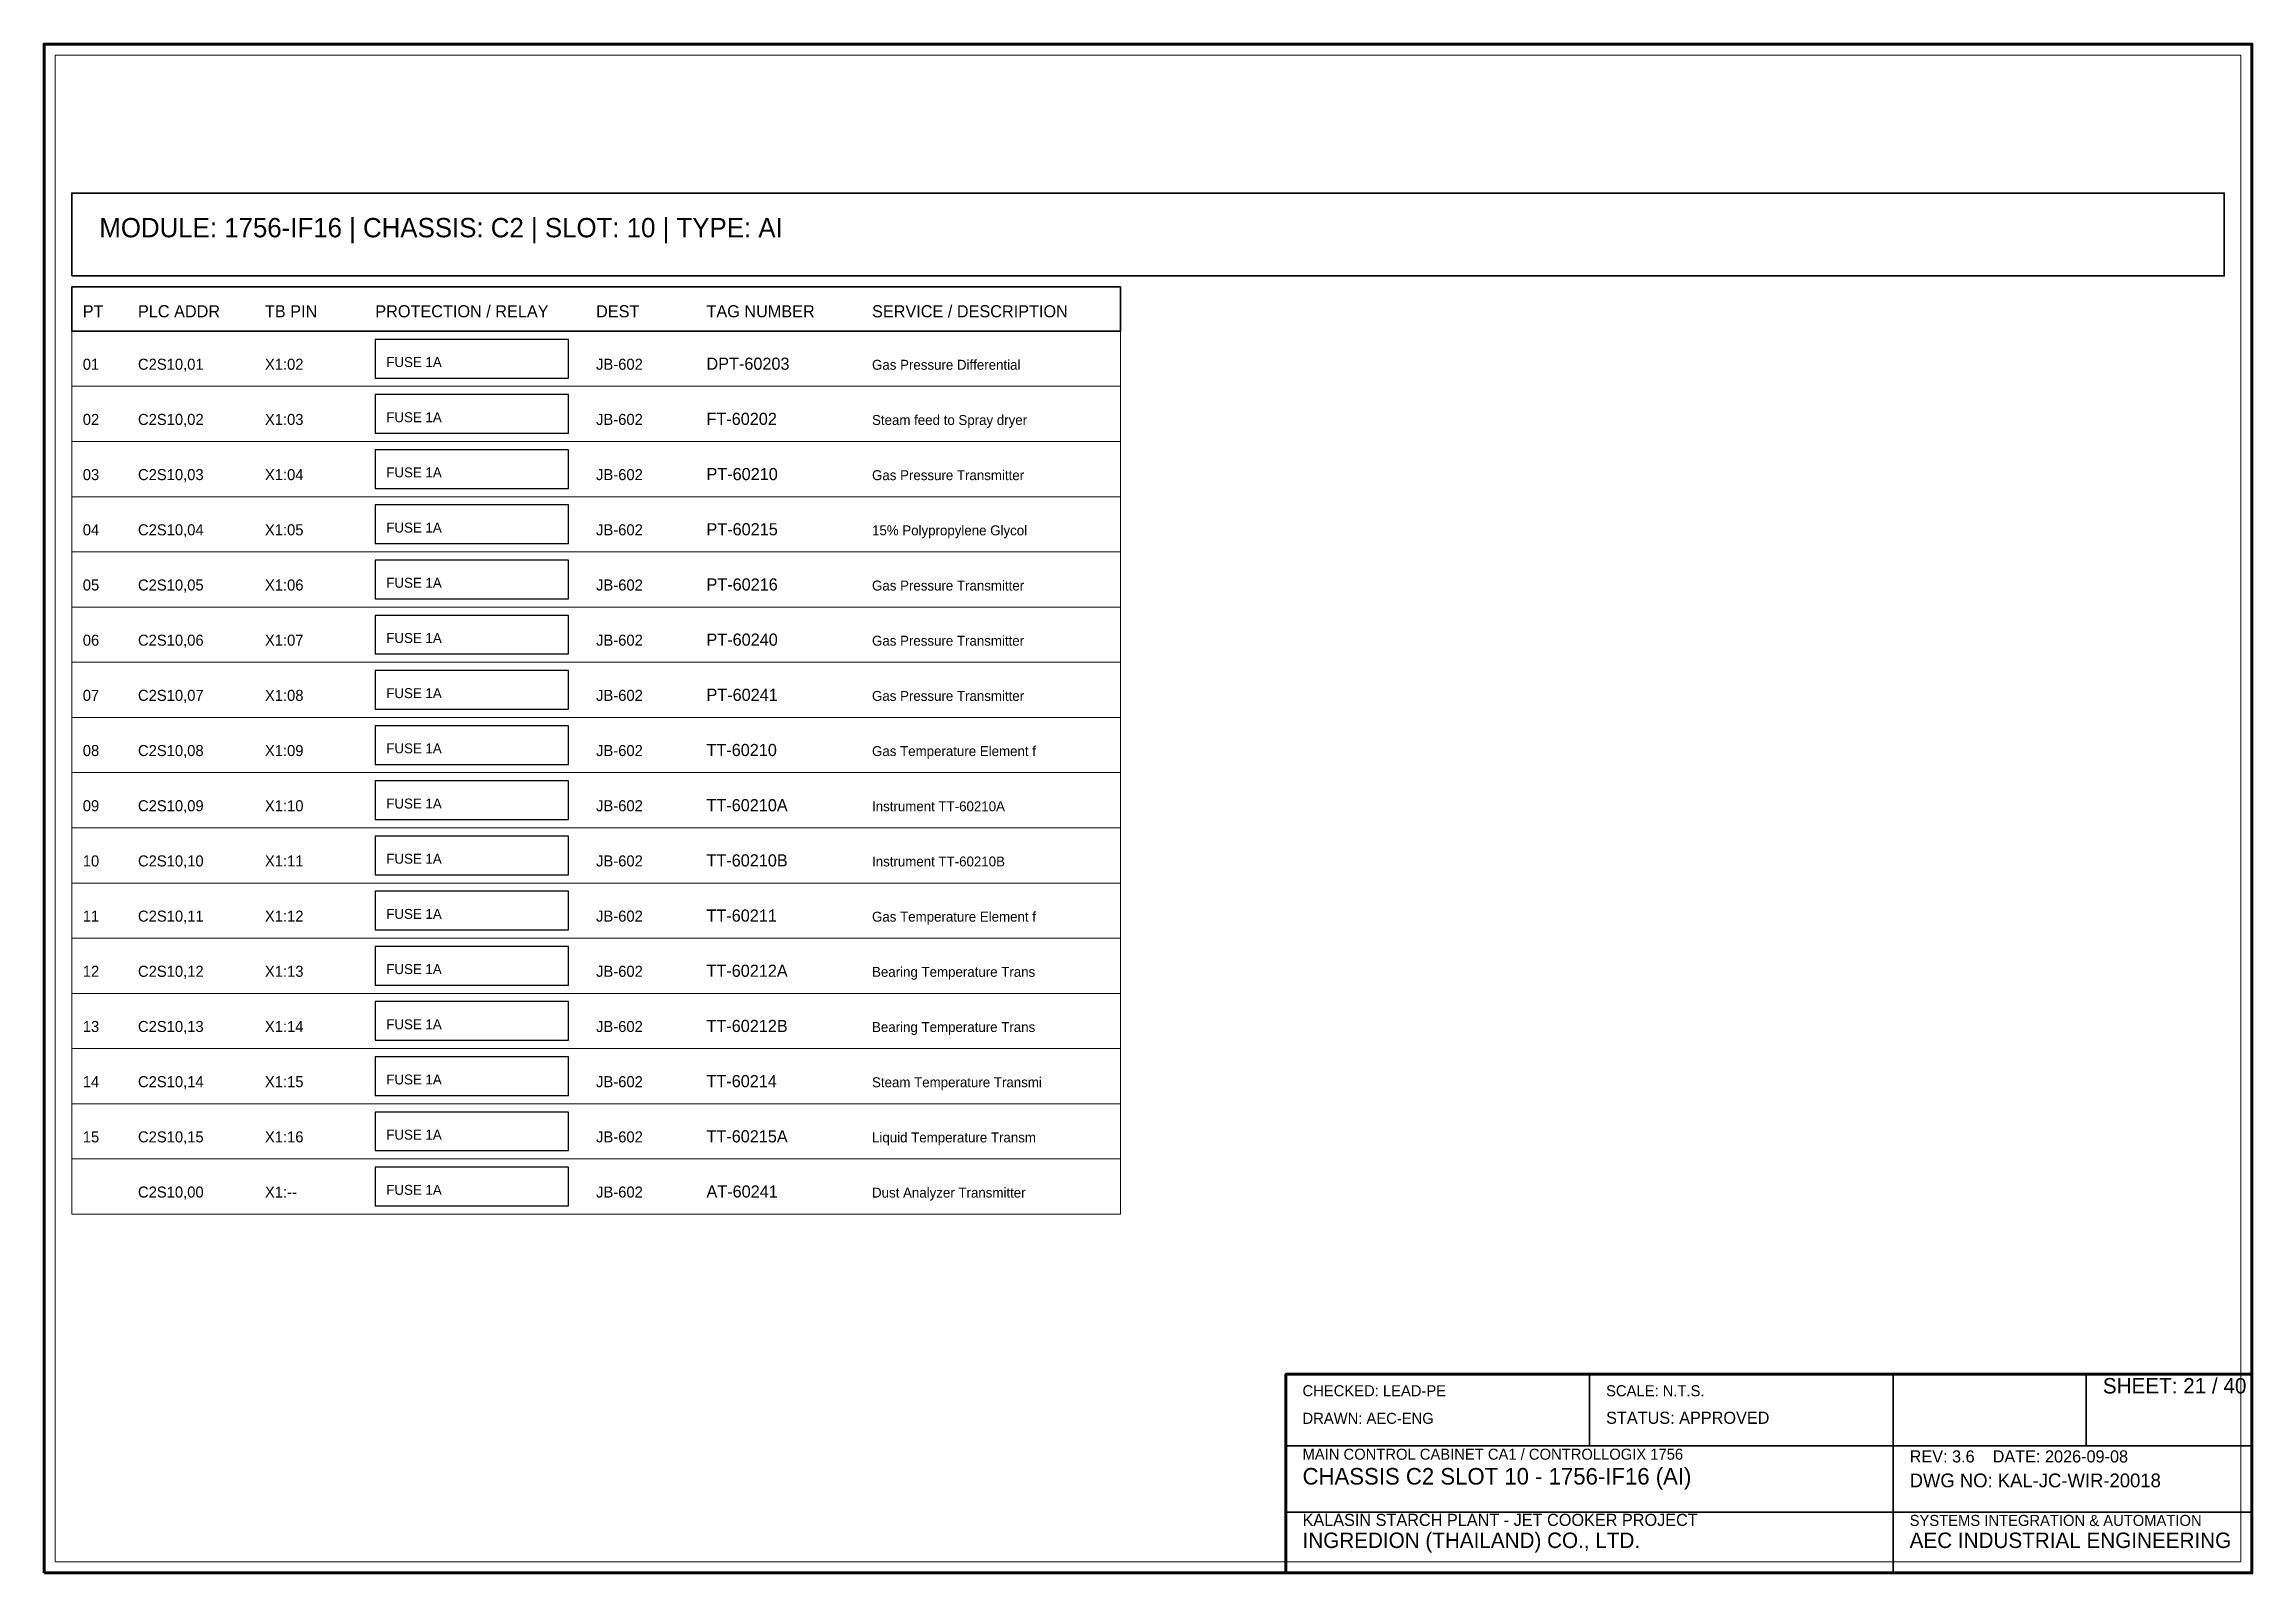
# Model space of a CAD drawing. Header units: millimetres. Extents: x 0 to 400, y 0 to 277.
import ezdxf

# ---------------------------------------------------------------- set-up
doc = ezdxf.new("R2010")
doc.units = ezdxf.units.MM
for name, color, linetype, lineweight in [('0_BORDER', 7, 'Continuous', 70), ('0_TITLE_BLOCK', 4, 'Continuous', 35), ('IE-CABLE', 6, 'Continuous', 25), ('IE-EQUIP', 2, 'Continuous', 35), ('IE-WIRE', 1, 'Continuous', 25), ('NOTATIONS', 8, 'Continuous', 18), ('TER', 3, 'Continuous', 35), ('TEXTS', 7, 'Continuous', 25)]:
    doc.layers.add(name, color=color, linetype=linetype, lineweight=lineweight)

msp = doc.modelspace()

# ---------------------------------------------------------------- linework, layer by layer
at = {"layer": '0_BORDER'}
for points in [[(0, 0), (400, 0), (400, 277), (0, 277)], [(225, 0), (400, 0), (400, 36), (225, 36)]]:
    msp.add_lwpolyline(points, close=True, dxfattribs=at)
at = {"layer": '0_TITLE_BLOCK'}
for p, q in [((280, 23), (280, 36)), ((335, 23), (335, 36)), ((370, 23), (370, 36)), ((225, 23), (400, 23)), ((335, 0), (335, 23)), ((225, 11), (400, 11))]:
    msp.add_line(p, q, dxfattribs=at)
msp.add_lwpolyline([(5, 225), (195, 225), (195, 233), (5, 233)], close=True, dxfattribs=at)
at = {"layer": 'IE-EQUIP'}
msp.add_lwpolyline([(5, 235), (395, 235), (395, 250), (5, 250)], close=True, dxfattribs=at)
at = {"layer": 'IE-WIRE'}
for points in [[(60, 216.5), (95, 216.5), (95, 223.5), (60, 223.5)], [(60, 206.5), (95, 206.5), (95, 213.5), (60, 213.5)], [(60, 196.5), (95, 196.5), (95, 203.5), (60, 203.5)], [(60, 186.5), (95, 186.5), (95, 193.5), (60, 193.5)], [(60, 176.5), (95, 176.5), (95, 183.5), (60, 183.5)], [(60, 166.5), (95, 166.5), (95, 173.5), (60, 173.5)], [(60, 156.5), (95, 156.5), (95, 163.5), (60, 163.5)], [(60, 146.5), (95, 146.5), (95, 153.5), (60, 153.5)], [(60, 136.5), (95, 136.5), (95, 143.5), (60, 143.5)], [(60, 126.5), (95, 126.5), (95, 133.5), (60, 133.5)], [(60, 116.5), (95, 116.5), (95, 123.5), (60, 123.5)], [(60, 106.5), (95, 106.5), (95, 113.5), (60, 113.5)], [(60, 96.5), (95, 96.5), (95, 103.5), (60, 103.5)], [(60, 86.5), (95, 86.5), (95, 93.5), (60, 93.5)], [(60, 76.5), (95, 76.5), (95, 83.5), (60, 83.5)], [(60, 66.5), (95, 66.5), (95, 73.5), (60, 73.5)]]:
    msp.add_lwpolyline(points, close=True, dxfattribs=at)
at = {"layer": 'NOTATIONS'}
for points in [[(2, 2), (398, 2), (398, 275), (2, 275)], [(5, 215), (195, 215), (195, 225), (5, 225)], [(5, 205), (195, 205), (195, 215), (5, 215)], [(5, 195), (195, 195), (195, 205), (5, 205)], [(5, 185), (195, 185), (195, 195), (5, 195)], [(5, 175), (195, 175), (195, 185), (5, 185)], [(5, 165), (195, 165), (195, 175), (5, 175)], [(5, 155), (195, 155), (195, 165), (5, 165)], [(5, 145), (195, 145), (195, 155), (5, 155)], [(5, 135), (195, 135), (195, 145), (5, 145)], [(5, 125), (195, 125), (195, 135), (5, 135)], [(5, 115), (195, 115), (195, 125), (5, 125)], [(5, 105), (195, 105), (195, 115), (5, 115)], [(5, 95), (195, 95), (195, 105), (5, 105)], [(5, 85), (195, 85), (195, 95), (5, 95)], [(5, 75), (195, 75), (195, 85), (5, 85)], [(5, 65), (195, 65), (195, 75), (5, 75)]]:
    msp.add_lwpolyline(points, close=True, dxfattribs=at)

# ---------------------------------------------------------------- texts
at = {"layer": '0_TITLE_BLOCK'}
for s, height, p in [('MODULE: 1756-IF16 | CHASSIS: C2 | SLOT: 10 | TYPE: AI', 3.5, (10, 242)), ('PT', 2.2, (7, 227.5)), ('PLC ADDR', 2.2, (17, 227.5)), ('TB PIN', 2.2, (40, 227.5)), ('PROTECTION / RELAY', 2.2, (60, 227.5)), ('DEST', 2.2, (100, 227.5)), ('TAG NUMBER', 2.2, (120, 227.5)), ('SERVICE / DESCRIPTION', 2.2, (150, 227.5)), ('SHEET: 21 / 40', 2.8, (373, 32.5)), ('STATUS: APPROVED', 2.2, (283, 27)), ('CHASSIS C2 SLOT 10 - 1756-IF16 (AI)', 3, (228, 16)), ('INGREDION (THAILAND) CO., LTD.', 2.8, (228, 4.5)), ('AEC INDUSTRIAL ENGINEERING', 2.8, (338, 4.5))]:
    msp.add_text(s, height=height, dxfattribs=at).set_placement(p)
at = {"layer": 'IE-CABLE'}
for p in [(100, 218), (100, 208), (100, 198), (100, 188), (100, 178), (100, 168), (100, 158), (100, 148), (100, 138), (100, 128), (100, 118), (100, 108), (100, 98), (100, 88), (100, 78), (100, 68)]:
    msp.add_text('JB-602', height=2, dxfattribs=at).set_placement(p)
at = {"layer": 'IE-WIRE'}
for p in [(62, 218.5), (62, 208.5), (62, 198.5), (62, 188.5), (62, 178.5), (62, 168.5), (62, 158.5), (62, 148.5), (62, 138.5), (62, 128.5), (62, 118.5), (62, 108.5), (62, 98.5), (62, 88.5), (62, 78.5), (62, 68.5)]:
    msp.add_text('FUSE 1A', height=1.8, dxfattribs=at).set_placement(p)
at = {"layer": 'TER'}
for s, p in [('X1:02', (40, 218)), ('X1:03', (40, 208)), ('X1:04', (40, 198)), ('X1:05', (40, 188)), ('X1:06', (40, 178)), ('X1:07', (40, 168)), ('X1:08', (40, 158)), ('X1:09', (40, 148)), ('X1:10', (40, 138)), ('X1:11', (40, 128)), ('X1:12', (40, 118)), ('X1:13', (40, 108)), ('X1:14', (40, 98)), ('X1:15', (40, 88)), ('X1:16', (40, 78)), ('X1:--', (40, 68))]:
    msp.add_text(s, height=2, dxfattribs=at).set_placement(p)
at = {"layer": 'TEXTS'}
for s, height, p in [('01', 2, (7, 218)), ('C2S10,01', 2, (17, 218)), ('DPT-60203', 2.2, (120, 218)), ('Gas Pressure Differential', 1.8, (150, 218)), ('02', 2, (7, 208)), ('C2S10,02', 2, (17, 208)), ('FT-60202', 2.2, (120, 208)), ('Steam feed to Spray dryer', 1.8, (150, 208)), ('03', 2, (7, 198)), ('C2S10,03', 2, (17, 198)), ('PT-60210', 2.2, (120, 198)), ('Gas Pressure Transmitter ', 1.8, (150, 198)), ('04', 2, (7, 188)), ('C2S10,04', 2, (17, 188)), ('PT-60215', 2.2, (120, 188)), ('15% Polypropylene Glycol ', 1.8, (150, 188)), ('05', 2, (7, 178)), ('C2S10,05', 2, (17, 178)), ('PT-60216', 2.2, (120, 178)), ('Gas Pressure Transmitter ', 1.8, (150, 178)), ('06', 2, (7, 168)), ('C2S10,06', 2, (17, 168)), ('PT-60240', 2.2, (120, 168)), ('Gas Pressure Transmitter ', 1.8, (150, 168)), ('07', 2, (7, 158)), ('C2S10,07', 2, (17, 158)), ('PT-60241', 2.2, (120, 158)), ('Gas Pressure Transmitter ', 1.8, (150, 158)), ('08', 2, (7, 148)), ('C2S10,08', 2, (17, 148)), ('TT-60210', 2.2, (120, 148)), ('Gas Temperature Element f', 1.8, (150, 148)), ('09', 2, (7, 138)), ('C2S10,09', 2, (17, 138)), ('TT-60210A', 2.2, (120, 138)), ('Instrument TT-60210A', 1.8, (150, 138)), ('10', 2, (7, 128)), ('C2S10,10', 2, (17, 128)), ('TT-60210B', 2.2, (120, 128)), ('Instrument TT-60210B', 1.8, (150, 128)), ('11', 2, (7, 118)), ('C2S10,11', 2, (17, 118)), ('TT-60211', 2.2, (120, 118)), ('Gas Temperature Element f', 1.8, (150, 118)), ('12', 2, (7, 108)), ('C2S10,12', 2, (17, 108)), ('TT-60212A', 2.2, (120, 108)), ('Bearing Temperature Trans', 1.8, (150, 108)), ('13', 2, (7, 98)), ('C2S10,13', 2, (17, 98)), ('TT-60212B', 2.2, (120, 98)), ('Bearing Temperature Trans', 1.8, (150, 98)), ('14', 2, (7, 88)), ('C2S10,14', 2, (17, 88)), ('TT-60214', 2.2, (120, 88)), ('Steam Temperature Transmi', 1.8, (150, 88)), ('15', 2, (7, 78)), ('C2S10,15', 2, (17, 78)), ('TT-60215A', 2.2, (120, 78)), ('Liquid Temperature Transm', 1.8, (150, 78)), ('C2S10,00', 2, (17, 68)), ('AT-60241', 2.2, (120, 68)), ('Dust Analyzer Transmitter', 1.8, (150, 68)), ('CHECKED: LEAD-PE', 2, (228, 32)), ('SCALE: N.T.S.', 2, (283, 32)), ('DRAWN: AEC-ENG', 2, (228, 27)), ('MAIN CONTROL CABINET CA1 / CONTROLLOGIX 1756', 2, (228, 20.5)), ('REV: 3.6    DATE: 2026-09-08', 2.2, (338, 20)), ('DWG NO: KAL-JC-WIR-20018', 2.5, (338, 15.5)), ('KALASIN STARCH PLANT - JET COOKER PROJECT', 2.2, (228, 8.5)), ('SYSTEMS INTEGRATION & AUTOMATION', 2, (338, 8.5))]:
    msp.add_text(s, height=height, dxfattribs=at).set_placement(p)

doc.saveas('drawing.dxf')
